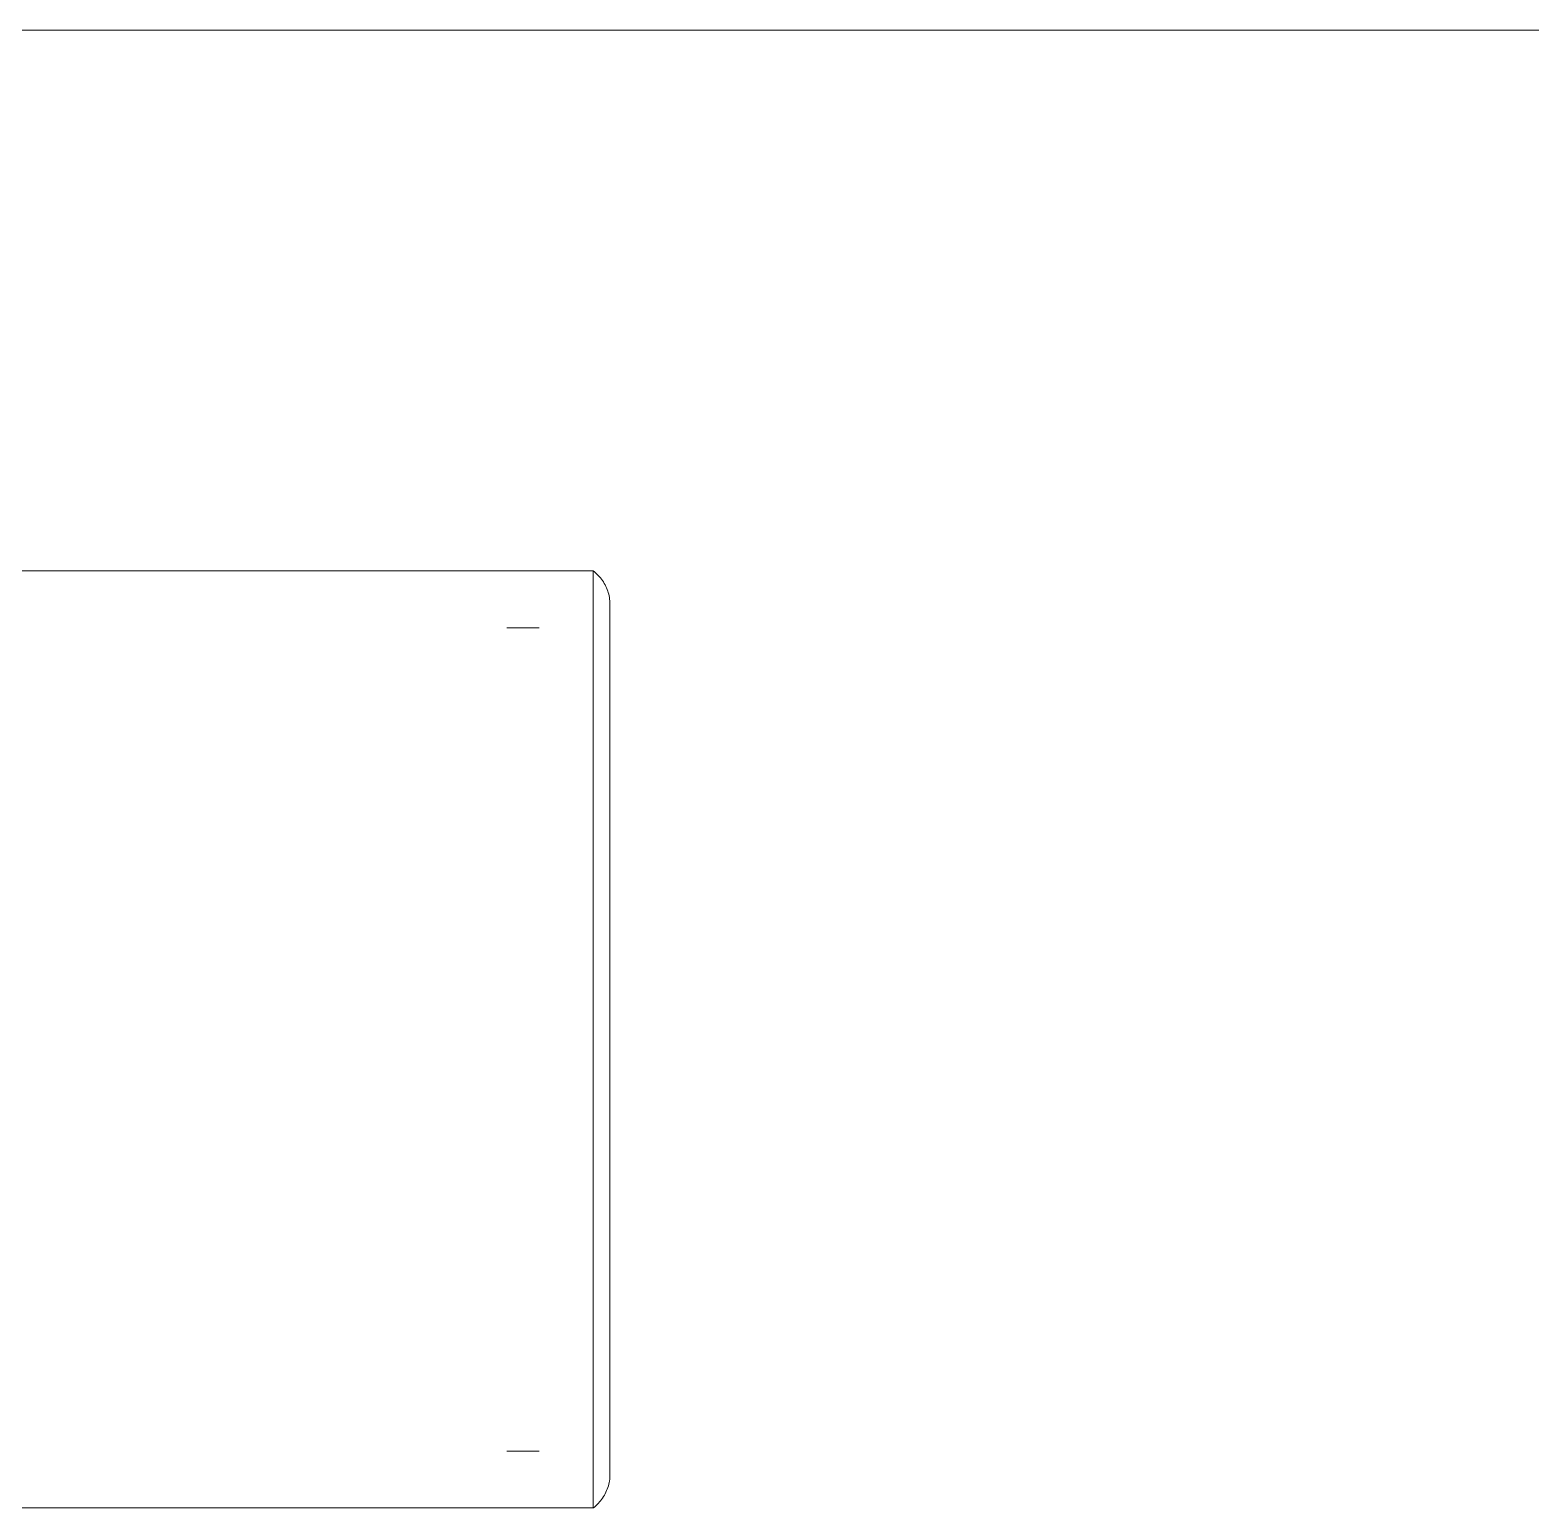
# Model space of a CAD drawing. Header units: inches. Extents: x -10318 to -7858, y -1627 to -453.
# Drawn here: x -8853.817 to -8851.714, y -573.379 to -571.308 of the extents above; entities that cross this region are included whole.
import ezdxf

# ---------------------------------------------------------------- set-up
doc = ezdxf.new("R2010")
doc.units = ezdxf.units.IN
doc.header["$MEASUREMENT"] = 0
doc.layers.add('A-FLOR', color=192, linetype='Continuous', lineweight=18)
doc.layers.add('A-GENM', color=13, linetype='Continuous', lineweight=9)

# ---------------------------------------------------------------- blocks, each defined once
blk = doc.blocks.new('M4_Assault_Rifle_14308 - M4_Assault_Rifle_14308-5156037-4-Lower')
at = {"layer": 'A-GENM'}
for p, q in [((9.18, 2.5417), (8.2845, 2.5417)), ((9.18, 2.5417), (9.18, 1.8851)), ((9.1045, 2.462), (9.0591, 2.462)), ((9.18, 1.8851), (9.18, 1.2286)), ((9.0591, 1.3083), (9.1045, 1.3083)), ((8.2845, 1.2286), (9.18, 1.2286))]:
    blk.add_line(p, q, dxfattribs=at)
at = {"layer": 'A-GENM', "flags": 128}
for points in [[(9.18, 2.5417), (9.1819, 2.5402), (9.1837, 2.5387), (9.1854, 2.5371), (9.1871, 2.5354), (9.1887, 2.5337), (9.1903, 2.5319), (9.1917, 2.5301), (9.1931, 2.5282), (9.1944, 2.5262), (9.1956, 2.5242), (9.1968, 2.5221), (9.1979, 2.52), (9.1988, 2.5179), (9.1997, 2.5157), (9.2005, 2.5135), (9.2013, 2.5112), (9.2019, 2.509), (9.2024, 2.5067), (9.2029, 2.5043), (9.2032, 2.502), (9.2035, 2.4997), (9.2036, 2.4973), (9.2037, 2.4949), (9.2037, 2.4945)], [(9.2037, 2.4945), (9.2037, 2.494), (9.2037, 2.4925), (9.2037, 2.4901), (9.2037, 2.4867), (9.2037, 2.4823), (9.2037, 2.477), (9.2037, 2.4707), (9.2037, 2.4635), (9.2037, 2.4554), (9.2037, 2.4464), (9.2037, 2.4364), (9.2037, 2.4256), (9.2037, 2.4139), (9.2037, 2.4014), (9.2037, 2.388), (9.2037, 2.3739), (9.2037, 2.3589), (9.2037, 2.3432), (9.2037, 2.3268), (9.2037, 2.3097), (9.2037, 2.2918), (9.2037, 2.2734), (9.2037, 2.2543), (9.2037, 2.2346), (9.2037, 2.2144), (9.2037, 2.1936), (9.2037, 2.1723), (9.2037, 2.1506), (9.2037, 2.1285), (9.2037, 2.1059), (9.2037, 2.083), (9.2037, 2.0598), (9.2037, 2.0364), (9.2037, 2.0126), (9.2037, 1.9887), (9.2037, 1.9646), (9.2037, 1.9404), (9.2037, 1.9161), (9.2037, 1.8917), (9.2037, 1.8851)], [(9.2037, 1.8851), (9.2037, 1.9095), (9.2037, 1.9338), (9.2037, 1.9581), (9.2037, 1.9822), (9.2037, 2.0062), (9.2037, 2.03), (9.2037, 2.0535), (9.2037, 2.0768), (9.2037, 2.0998), (9.2037, 2.1224), (9.2037, 2.1447), (9.2037, 2.1665), (9.2037, 2.1879), (9.2037, 2.2088), (9.2037, 2.2292), (9.2037, 2.249), (9.2037, 2.2683), (9.2037, 2.2869), (9.2037, 2.3049), (9.2037, 2.3222), (9.2037, 2.3389), (9.2037, 2.3548), (9.2037, 2.3699), (9.2037, 2.3843), (9.2037, 2.3979), (9.2037, 2.4106), (9.2037, 2.4225), (9.2037, 2.4336), (9.2037, 2.4438), (9.2037, 2.453), (9.2037, 2.4614), (9.2037, 2.4689), (9.2037, 2.4754), (9.2037, 2.481), (9.2037, 2.4856), (9.2037, 2.4892), (9.2037, 2.4919), (9.2037, 2.4937), (9.2037, 2.4944)], [(9.2037, 1.2758), (9.2037, 1.2763), (9.2037, 1.2778), (9.2037, 1.2802), (9.2037, 1.2836), (9.2037, 1.288), (9.2037, 1.2933), (9.2037, 1.2996), (9.2037, 1.3068), (9.2037, 1.3149), (9.2037, 1.3239), (9.2037, 1.3339), (9.2037, 1.3447), (9.2037, 1.3564), (9.2037, 1.3689), (9.2037, 1.3823), (9.2037, 1.3964), (9.2037, 1.4114), (9.2037, 1.4271), (9.2037, 1.4435), (9.2037, 1.4606), (9.2037, 1.4785), (9.2037, 1.4969), (9.2037, 1.516), (9.2037, 1.5357), (9.2037, 1.5559), (9.2037, 1.5767), (9.2037, 1.598), (9.2037, 1.6197), (9.2037, 1.6418), (9.2037, 1.6644), (9.2037, 1.6872), (9.2037, 1.7105), (9.2037, 1.7339), (9.2037, 1.7577), (9.2037, 1.7816), (9.2037, 1.8057), (9.2037, 1.8299), (9.2037, 1.8542), (9.2037, 1.8786), (9.2037, 1.8851)], [(9.2037, 1.8851), (9.2037, 1.8608), (9.2037, 1.8365), (9.2037, 1.8122), (9.2037, 1.7881), (9.2037, 1.7641), (9.2037, 1.7403), (9.2037, 1.7168), (9.2037, 1.6935), (9.2037, 1.6705), (9.2037, 1.6479), (9.2037, 1.6256), (9.2037, 1.6038), (9.2037, 1.5824), (9.2037, 1.5615), (9.2037, 1.5411), (9.2037, 1.5213), (9.2037, 1.502), (9.2037, 1.4834), (9.2037, 1.4654), (9.2037, 1.4481), (9.2037, 1.4314), (9.2037, 1.4155), (9.2037, 1.4004), (9.2037, 1.386), (9.2037, 1.3724), (9.2037, 1.3597), (9.2037, 1.3478), (9.2037, 1.3367), (9.2037, 1.3265), (9.2037, 1.3173), (9.2037, 1.3089), (9.2037, 1.3014), (9.2037, 1.2949), (9.2037, 1.2893), (9.2037, 1.2847), (9.2037, 1.2811), (9.2037, 1.2784), (9.2037, 1.2766), (9.2037, 1.2759)], [(9.2037, 1.2758), (9.2036, 1.2735), (9.2035, 1.2711), (9.2033, 1.2688), (9.2029, 1.2664), (9.2025, 1.2641), (9.202, 1.2618), (9.2014, 1.2595), (9.2007, 1.2573), (9.1999, 1.2551), (9.199, 1.2529), (9.1981, 1.2507), (9.197, 1.2486), (9.1959, 1.2465), (9.1947, 1.2445), (9.1934, 1.2425), (9.192, 1.2406), (9.1906, 1.2388), (9.189, 1.237), (9.1875, 1.2352), (9.1858, 1.2335), (9.1841, 1.2319), (9.1823, 1.2304), (9.1804, 1.2289), (9.18, 1.2286)]]:
    blk.add_lwpolyline(points, dxfattribs=at)

msp = doc.modelspace()

# ---------------------------------------------------------------- linework, layer by layer
at = {"layer": 'A-FLOR'}
msp.add_line((-8713.4953, -571.3081), (-8889.43, -571.3081), dxfattribs=at)

# ---------------------------------------------------------------- block references
at = {"layer": 'A-GENM'}
msp.add_blockref('M4_Assault_Rifle_14308 - M4_Assault_Rifle_14308-5156037-4-Lower', (-8862.2081, -574.6077), dxfattribs=at)

doc.saveas('drawing.dxf')
